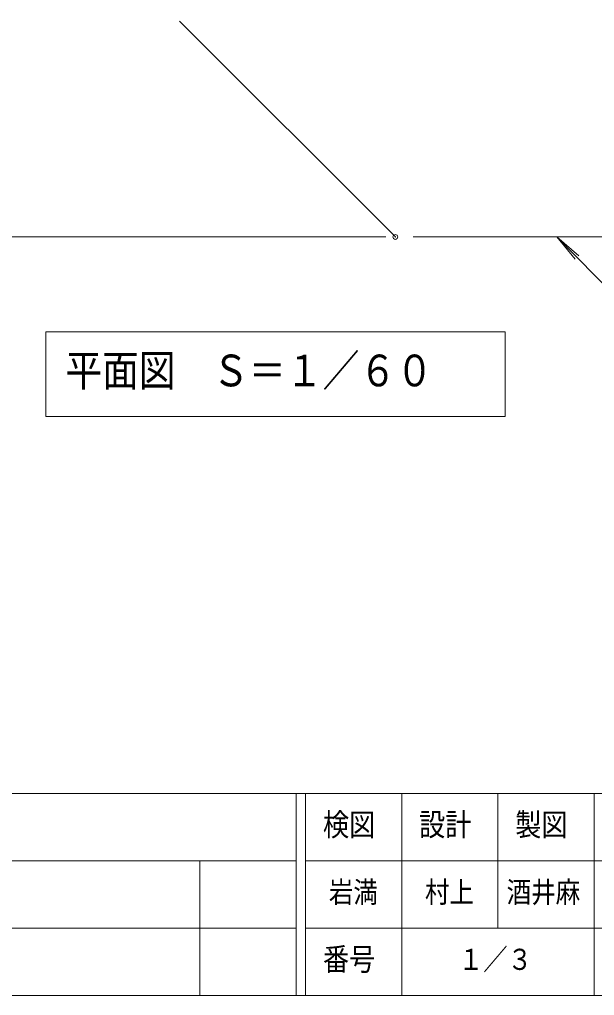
# Model space of a CAD drawing. Units: millimetres on the paper, scale 1:60. Extents: x 0 to 420, y -297 to 594.
# Drawn here: x 130.2 to 190, y 312 to 413.5 of the extents above; entities that cross this region are included whole.
import ezdxf
from ezdxf.enums import TextEntityAlignment as Align

# ---------------------------------------------------------------- set-up
doc = ezdxf.new("R2010")
doc.units = ezdxf.units.MM
doc.header["$PDMODE"] = 32
doc.header["$PDSIZE"] = 0.5
doc.linetypes.add('USER3', pattern=[63.5, 31.75, -6.35, 6.35, -6.35, 6.35, -6.35])
doc.layers.add('LY_1', color=7, linetype='Continuous', lineweight=9)
doc.layers.add('LY_3', color=7, linetype='Continuous', lineweight=18)
doc.styles.add('ＭＳ ゴシック', font='')
doc.styles.get('ＭＳ ゴシック').set_extended_font_data('MS Gothic')

msp = doc.modelspace()

# ---------------------------------------------------------------- linework, layer by layer
at = {"layer": 'LY_1', "linetype": 'USER3', "lineweight": 18}
for p, q in [((169.331, 390.917), (146.297, 413.951)), ((202.925, 390.917), (169.331, 390.917))]:
    msp.add_line(p, q, dxfattribs=at)
at = {"layer": 'LY_1', "lineweight": 18}
for p, q in [((168.331, 390.917), (22.886, 390.917)), ((168.331, 390.917), (31.843, 390.917)), ((197.694, 379.136), (186.128, 390.917)), ((186.128, 390.917), (188.409, 388.967)), ((186.128, 390.917), (188.035, 388.601)), ((180.767, 381.037), (132.967, 381.037)), ((132.967, 381.037), (132.967, 372.237)), ((180.767, 372.237), (180.767, 381.037)), ((132.967, 372.237), (180.767, 372.237))]:
    msp.add_line(p, q, dxfattribs=at)
at = {"layer": 'LY_1'}
msp.add_point((169.331, 390.917), dxfattribs=at)
msp.add_point((169.331, 390.917), dxfattribs=at)
at = {"layer": 'LY_3', "lineweight": 9}
for p, q in [((17.5, 333), (402.5, 333)), ((159, 333), (159, 312)), ((160, 333), (160, 312)), ((170, 333), (170, 319)), ((180, 333), (180, 319)), ((190, 333), (190, 312)), ((160, 319), (402.5, 319)), ((17.5, 312), (402.5, 312))]:
    msp.add_line(p, q, dxfattribs=at)
at = {"layer": 'LY_3'}
for p, q in [((17.5, 326), (159, 326)), ((149, 326), (149, 312)), ((160, 326), (215, 326)), ((17.5, 319), (159, 319)), ((170, 319), (170, 312))]:
    msp.add_line(p, q, dxfattribs=at)

# ---------------------------------------------------------------- texts
at = {"layer": 'LY_1', "style": 'ＭＳ ゴシック', "width": 0.85}
for s, height, p in [('平面図\u3000Ｓ＝１／６０', 3.299, (134.992, 374.387)), ('岩満', 2.199, (162.417, 321)), ('村上', 2.199, (172.417, 321)), ('酒井麻', 2.199, (180.917, 321)), ('１／３', 2.199, (175.917, 314))]:
    msp.add_text(s, height=height, dxfattribs=at).set_placement(p, align=Align.BOTTOM_LEFT)
at = {"layer": 'LY_3', "style": 'ＭＳ ゴシック', "width": 0.85}
for s, p in [('検図', (161.8, 327.9)), ('設計', (171.8, 327.9)), ('製図', (181.8, 327.9)), ('番号', (161.8, 313.9))]:
    msp.add_text(s, height=2.346, dxfattribs=at).set_placement(p, align=Align.BOTTOM_LEFT)

doc.saveas('drawing.dxf')
